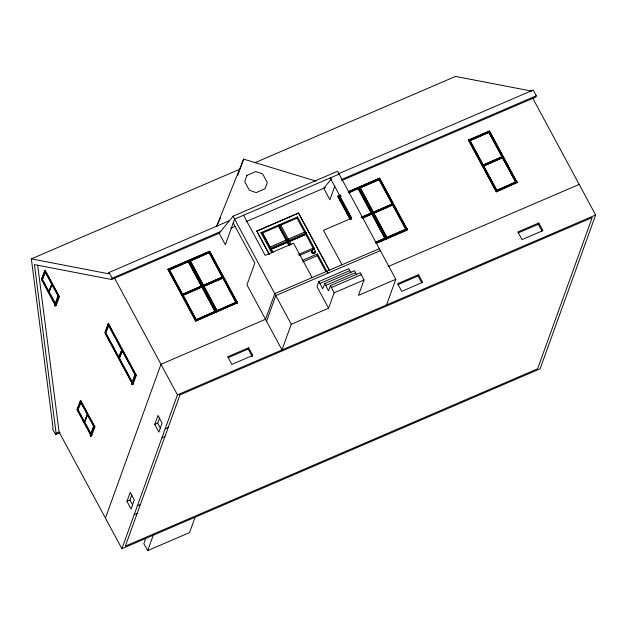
<?xml version="1.0" encoding="UTF-8"?>
<svg xmlns="http://www.w3.org/2000/svg" width="627" height="627" viewBox="0 0 627 627"><rect width="100%" height="100%" fill="white"/><g stroke="black" fill="none" stroke-linecap="round" stroke-linejoin="round"><path stroke-width="0.94" d="M302.614 260.307L317.427 253.935L317.246 255.73M328.587 308.21L334.144 292.833L330.539 285.638L328.43 290.787L324.825 283.592L322.717 288.741L318.908 281.492L317.003 286.696L328.587 308.21L291.249 324.277L281.993 349.913L246.983 284.885L254.844 263.097L233.22 222.93M350.971 272.886L348.784 268.646L318.853 281.57M356.685 274.932L354.498 270.692L324.567 283.616M239.851 169.188L31.35 258.865L53.013 427.575L52.55 428.86L55.638 434.597L56.101 433.312L34.438 264.61L111.637 279.501L219.176 233.244L233.064 216.213L337.616 171.249L395.802 279.305L358.464 295.364L364.013 279.987L360.298 272.729L330.28 285.661M272.886 252.556L271.138 249.303L287.378 242.32L288.326 239.099L304.597 232.1L306.109 232.923L305.764 234.412L289.494 241.411L305.796 234.333L313.194 248.214L314.723 248.911L299.04 255.659M289.157 245.486L287.409 242.241L271.162 249.225L269.516 248.66L269.963 246.999L262.439 233.009L260.903 232.664L271.781 252.869M44.729 270.527L58.374 295.866L58.217 296.289L45.089 271.906L42.158 280.026L55.129 304.84L41.484 279.493L44.729 270.527L45.222 270.308L59.385 296.61L56.148 305.576L55.152 306.007L54.635 305.051L57.872 296.077L58.867 295.654M45.222 270.308L41.484 279.493M42.158 280.026L45.262 272.596M55.152 306.007L58.389 297.033L59.385 296.61M229.435 220.68L109.012 272.479L108.549 273.764L31.35 258.865M111.637 279.501L112.1 278.216L220.837 231.449M90.178 435.303L90.68 435.091L77.035 409.752L80.272 400.778L80.773 400.567L94.928 426.862L91.691 435.836L90.696 436.259L90.178 435.303L93.423 426.336L94.418 425.905M108.04 323.869L104.803 332.843L132.093 383.528L131.592 383.74L132.109 384.696L133.104 384.265L136.341 375.299L108.542 323.657L108.04 323.869L135.33 374.554L135.173 374.977L108.4 325.256L105.469 333.376L132.242 383.097M79.472 404.156L77.035 409.752M80.123 402.362L80.773 400.567M105.297 332.631L108.542 323.657M90.374 433.813L77.701 410.277L80.632 402.158L93.76 426.548L93.917 426.117L80.272 400.778M77.701 410.277L81.134 401.946L94.262 426.329M105.469 333.376L108.573 325.946M90.696 436.259L93.932 427.293L94.928 426.862M122.03 349.427L118.597 357.758L122.03 349.427L108.902 325.045M122.547 350.383L119.114 358.715L122.547 350.383L135.675 374.766M195.138 320.138L237.116 301.72L237.633 302.676L195.655 321.095L167.926 269.242L209.747 251.255L237.037 301.932L235.964 302.575L222.914 277.98L203.916 286.327L217.044 310.718L235.101 302.943M182.488 294.369L201.486 286.014L182.488 294.369L169.361 269.986L188.359 261.631L215.132 311.36L196.996 319.339M131.592 383.74L134.829 374.766L135.824 374.343M132.109 384.696L135.346 375.722L136.341 375.299M169.361 269.986L188.359 261.631M188.758 260.464L216.127 310.929M203.399 285.371L222.397 277.024L203.399 285.371L190.271 260.989L209.269 252.634L236.042 302.363M183.006 295.325L202.004 286.97L183.006 295.325L196.133 319.707M105.43 518.09L160.967 364.279L265.519 319.308L274.775 293.671L379.327 248.707M190.271 260.989L209.269 252.634M167.848 269.453L209.747 251.255M237.696 175.599L239.349 171.022M240.008 169.196L243.644 159.125L316 181.125M126.96 501.334L130.204 492.367L134.319 500.017L131.082 508.991L126.96 501.334L129.946 500.048L131.889 494.672M154.728 424.432L157.965 415.458L162.087 423.107L158.85 432.081L154.728 424.432L157.714 423.147L159.658 417.762M195.655 321.095L237.633 302.676M37.675 265.26L59.087 432.027L121.904 548.688L177.441 394.877L595.65 214.998L532.832 98.337M216.049 311.141L216.205 310.718L216.566 312.097M217.044 310.718L190.349 260.777M145.707 538.279L143.849 543.75L147.721 550.584L189.542 532.597L195.091 517.212M269.187 254.382L256.796 231.018L298.617 213.031L329.543 270.472M236.959 302.151L237.116 301.72M147.721 550.584L153.27 535.199M291.249 244.655L289.525 241.324L286.21 240.008L269.939 247.077L262.439 233.009M271.138 249.303L272.917 252.469M262.407 233.095L278.678 226.026L286.178 240.094L278.647 226.104L279.203 224.795L280.771 225.195L297.065 218.118L297.496 216.926L314.723 248.911M228.142 357.664L248.182 349.043L248.645 347.766L252.767 355.415L231.857 364.405L227.734 356.755L248.645 347.766M288.295 239.177L280.794 225.117M256.717 231.23L298.617 213.031M297.033 218.196L304.597 232.1M266.546 321.22L275.802 295.583L380.354 250.62M334.826 186.133L329.904 199.754L323.728 188.272L331.581 178.648M349.795 218.752L337.749 196.376L340.437 195.044M341.057 195.953L339.262 196.909L340.978 196.165M358.66 187.387L386.459 239.02M348.722 192.834L358.252 188.555L384.954 238.495L371.897 213.893L362.437 217.961M373.3 212.294L392.298 203.947L373.3 212.294L360.172 187.912L379.163 179.565L405.943 229.286L387.807 237.265M360.172 187.912L379.163 179.565M349.074 191.509L379.648 178.178L406.939 228.855M361.85 217.224L371.388 212.937L361.066 217.381M373.817 213.251L392.808 204.904L373.817 213.251L386.945 237.641L360.243 187.7M406.86 229.074L407.009 228.643L407.37 230.031L376.004 243.519M386.545 304.941L395.802 279.305M398.043 284.587L418.084 275.966L418.546 274.689L422.661 282.338L401.75 291.336L397.636 283.678L418.546 274.689M495.73 190.851L516.789 181.422L517.306 182.379L496.247 191.807L468.44 140.166L489.428 130.957L516.719 181.642L496.725 190.42L483.597 166.037L502.588 157.683L483.597 166.037M483.08 165.081L502.078 156.726L483.08 165.081L469.952 140.691L488.942 132.344L515.723 182.065M469.952 140.691L488.942 132.344M489.428 130.957L517.157 182.81M496.247 191.807L517.306 182.379M338.18 173.914L533.193 90.029L536.281 95.766L535.819 97.052L341.676 180.552M516.64 181.854L516.789 181.422M518.278 232.876L538.319 224.254L538.781 222.969L542.896 230.626L521.985 239.616L517.871 231.966L538.781 222.969M595.65 214.998L540.113 368.809L121.904 548.688M216.448 226.606L243.644 159.125M216.487 226.629L220.508 217.828M255.126 162.62L455.531 76.416L531.774 91.127M52.025 283.647L48.592 291.978L49.094 291.767M339.16 174.118L234.608 219.089L225.352 244.718L219.176 233.244M341.268 179.651L536.281 95.766M230.791 228.252L235.258 226.323M245.988 221.715L325.523 187.504M54.635 305.051L55.631 304.62M348.283 191.666L379.648 178.178M337.749 196.376L340.414 195.232M468.44 140.166L488.48 131.545M348.792 192.622L358.252 188.555M260.903 232.664L297.496 216.926M269.516 248.66L306.109 232.923M203.916 286.327L222.836 278.192M362.367 218.18L371.819 214.113M298.671 254.397L313.226 248.135M302.731 261.976L317.27 255.651L325.985 271.836M375.644 242.132L407.009 228.643M215.132 311.36L217.122 310.498M385.033 238.284L387.024 237.421M376.349 242.194L384.092 238.863M376.161 243.088L407.526 229.6M319.888 283.482L349.756 270.637M325.593 285.528L355.47 272.682M331.307 287.574L361.183 274.728M388.019 266.616L579.176 184.401M334.144 292.833L364.013 279.987M87.325 414.596L87.827 414.376L84.394 422.708L87.568 413.898L84.136 422.23L84.637 422.018M56.101 433.312L59.087 432.027M55.638 434.597L60.129 432.661M165.175 428.844L168.161 427.559M161.938 437.818L164.925 436.533M137.407 505.754L140.393 504.469M134.17 514.728L137.156 513.442M488.872 132.556L502 156.938M502.517 157.894L515.645 182.285M538.319 224.254L541.979 231.057M470.031 140.479L496.803 190.208M495.879 190.42L496.396 191.376M468.518 139.954L495.808 190.632M379.57 178.389L406.907 229.168M379.092 179.777L392.22 204.159M392.729 205.115L405.865 229.498M418.084 275.966L421.744 282.769M358.182 188.766L371.309 213.156M330.202 177.974L351.825 218.133L323.446 230.336L341.981 264.766M339.332 196.69L351.559 219.395M339.709 197.748L351.034 218.768M337.828 196.165L350.313 219.356M298.538 213.243L329.473 270.684M327.051 271.185L328.078 273.098M317.427 253.935L327.035 271.789M312.113 277.612L293.577 243.19L265.197 255.393L243.574 215.233M279.203 224.795L290.082 245M287.378 242.32L289.125 245.565M256.796 231.018L269.257 254.162M233.064 216.213L291.249 324.277M209.669 251.466L237.476 303.107M209.191 252.853L222.319 277.236M248.182 349.043L252.305 356.692M188.28 261.843L201.408 286.233M201.925 287.19L215.053 311.572M169.439 269.767L196.212 319.496M195.295 319.707L195.812 320.663M167.926 269.242L195.216 319.919M114.623 278.216L177.441 394.877M109.012 272.479L112.1 278.216M134.829 374.766L135.346 375.722M157.714 423.147L160.465 428.249M105.971 333.156L119.099 357.547M119.616 358.503L132.744 382.885M105.759 333.486L118.276 356.732M119.177 358.401L131.709 381.686M132.587 383.309L133.104 384.265M45.583 271.695L58.256 295.223M57.872 296.077L58.389 297.033M42.652 279.814L55.325 303.343M43.349 281.813L48.804 291.955M50.63 295.333L56.148 305.576M93.423 426.336L93.932 427.293M129.946 500.048L132.697 505.15M78.203 410.066L91.33 434.448M78.438 411.226L84.386 422.261M85.264 423.899L91.691 435.836M314.315 253.104A1.215 1.113 19.9 0 1 313.884 253.504M313.594 253.606A1.215 1.113 19.9 0 1 312.042 252.485M312.371 251.693A1.215 1.113 19.9 0 1 312.614 251.521M314.041 253.073A1.215 1.113 19.9 0 1 313.751 253.183M313.132 253.167A1.215 1.113 19.9 0 1 312.834 253.049M312.575 252.861A1.215 1.113 19.9 0 1 312.246 252.352M312.23 251.764A1.215 1.113 19.9 0 1 312.528 251.27M314.558 251.819A1.215 1.113 19.9 0 1 314.464 252.673M315.052 251.827A1.709 1.56 19.9 0 1 313.915 253.614A1.709 1.56 19.9 0 1 311.846 252.61A1.709 1.56 19.9 0 1 312.622 250.643M246.889 175.395L244.726 181.626L249.358 190.232L256.161 192.607L265.119 188.751L267.282 182.52L262.65 173.914L255.855 171.539L246.889 175.395M51.782 284.337L48.851 292.456L52.276 284.125L51.782 284.337M179.965 394.877L125.353 546.125L537.59 368.817L592.202 217.569L179.965 394.877M312.199 251.936A1.709 1.56 19.9 0 0 315.122 252.203A1.709 1.56 19.9 0 0 313.766 249.711A1.709 1.56 19.9 0 0 312.199 251.936"/></g></svg>
